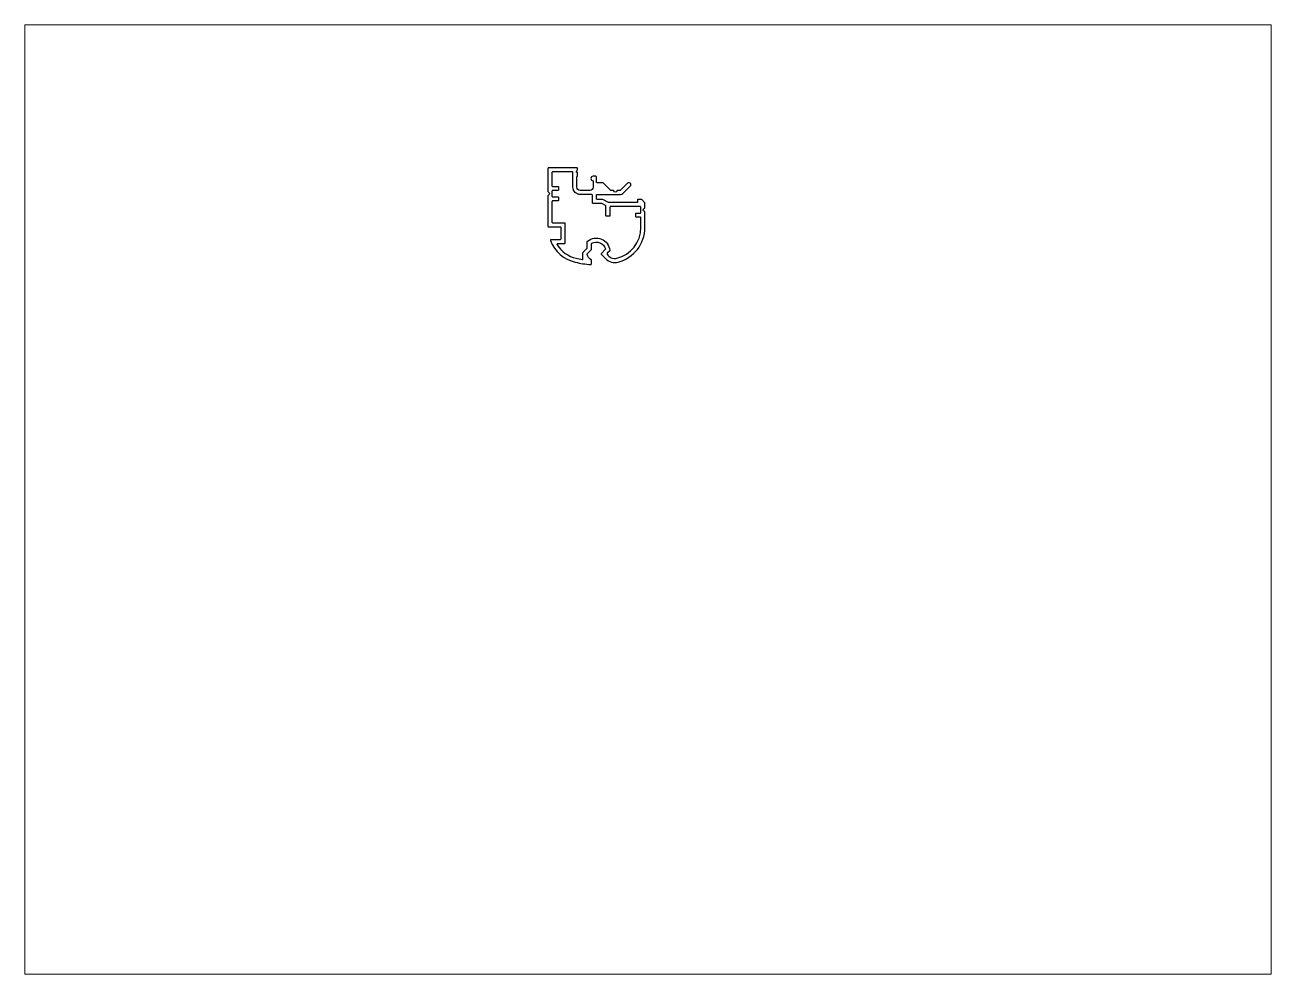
# Paper-space layout 'Layout1' of a CAD drawing. Extents: x 27 to 240, y 20 to 183.
# The model-space entities are those that its viewports show. They can reach past a viewport. Long polylines and large blocks are cut down to what shows.
import ezdxf

# ---------------------------------------------------------------- set-up
doc = ezdxf.new("R2010")
doc.units = 0
doc.header["$LTSCALE"] = 15
doc.layers.get('0').update_dxf_attribs({"linetype": 'CONTINUOUS'})

msp = doc.modelspace()

# ---------------------------------------------------------------- linework, layer by layer
at = {"color": 0, "linetype": 'CONTINUOUS', "ltscale": 0.05}
for points in [[(176.48, 223.24), (174.73, 223.24, -0.414214), (174.53, 223.44), (174.53, 224.54, -0.414214), (174.73, 224.74), (182.03, 224.74, 0.198912), (182.74, 225.03), (185.03, 227.32, 1), (184.15, 228.21), (181.99, 226.05, -0.198912), (181.85, 225.99), (181.1, 225.99, 0.331679), (180.91, 225.85, -0.745356), (179.95, 225.85, 0.331679), (179.76, 225.99), (179.01, 225.99, -0.198912), (178.87, 226.05), (176.59, 228.33, 0.198912), (176.45, 228.39), (174.73, 228.39, -0.414214), (174.53, 228.59), (174.53, 230.19, 0.414214), (174.33, 230.39), (173.53, 230.39, 1), (173.53, 228.99), (173.53, 226.99, -0.414214), (172.53, 225.99), (169.53, 225.99, -0.414214), (168.53, 226.99), (168.53, 230.23, -0.131652), (168.56, 230.33), (168.7, 230.58, 0.131652), (168.73, 230.68), (168.73, 231.43, 0.414214), (168.53, 231.63), (168.23, 231.63), (168.7, 232.44, 0.131653), (168.73, 232.54), (168.73, 232.79, 0.414214), (168.53, 232.99), (159.73, 232.99, 0.414214), (159.53, 232.79), (159.53, 225.66, 0.332135), (159.68, 225.47, -0.745101), (159.68, 224.51, 0.331679), (159.53, 224.32), (159.53, 214.94, 0.414214), (159.73, 214.74), (163.33, 214.74, -0.414214), (163.53, 214.54), (163.53, 210.94, -0.414214), (163.33, 210.74), (160.48, 210.74, 0.528318), (160.29, 210.47, 0.245043), (167.98, 203.77, 0.043248), (172.76, 203.05, 0.432877), (172.97, 203.25), (172.97, 204.39, 0.252102), (172.88, 204.55, -0.17333), (171.67, 206.16, -0.278904), (171.72, 206.37), (172.92, 207.56, 0.198912), (172.97, 207.7), (172.97, 209.48, -0.278645), (173.08, 209.66, -0.468344), (177.34, 207.9, -0.278904), (177.29, 207.7), (176.07, 206.48, 0.414214), (176.07, 206.2), (177.42, 204.85, 0.267383), (181.27, 203.82, 0.342828), (189.53, 214.49), (189.53, 219.32, 0.331679), (189.39, 219.51, -0.745356), (189.39, 220.47, 0.331679), (189.53, 220.66), (189.53, 222.16, 0.198912), (189.47, 222.3), (188.59, 223.18, 0.198913), (188.45, 223.24), (187.48, 223.24, 0.414214), (187.28, 223.04), (187.28, 222.44, -0.414214), (187.08, 222.24), (178.34, 222.24, -0.130678), (178.24, 222.27), (176.58, 223.21, 0.130678)], [(160.98, 231.74, 0.414214), (160.78, 231.54), (160.78, 227.44, 0.414214), (160.98, 227.24), (162.58, 227.24, -0.414214), (162.78, 227.04), (162.78, 226.19, -0.414214), (162.58, 225.99), (160.98, 225.99, 0.414214), (160.78, 225.79), (160.78, 224.19, 0.414214), (160.98, 223.99), (162.58, 223.99, -0.414214), (162.78, 223.79), (162.78, 222.94, -0.414214), (162.58, 222.74), (160.98, 222.74, 0.414214), (160.78, 222.54), (160.78, 216.19, 0.414214), (160.98, 215.99), (164.58, 215.99, -0.414214), (164.78, 215.79), (164.78, 209.69, -0.414214), (164.58, 209.49), (162.52, 209.49, 0.594221), (162.35, 209.18, 0.192068), (168.27, 204.98, 0.017925), (170.15, 204.6, 0.463257), (170.38, 204.8), (170.38, 206.72, -0.198912), (170.44, 206.86), (171.67, 208.08, 0.198912), (171.72, 208.22), (171.72, 210.15, -0.225973), (171.8, 210.3, -0.595463), (178.7, 207.45, -0.226172), (178.65, 207.28), (177.9, 206.54, 0.3406), (177.87, 206.3, 0.328172), (180.86, 205, 0.343651), (188.28, 214.49), (188.28, 217.54, 0.414214), (188.08, 217.74), (186.91, 217.74, -0.414214), (186.71, 217.94), (186.71, 218.79, -0.414214), (186.91, 218.99), (188.08, 218.99, 0.414214), (188.28, 219.19), (188.28, 220.79, 0.414214), (188.08, 220.99), (178.91, 220.99, 0.414214), (178.71, 220.79), (178.71, 218.19, -0.414214), (178.51, 217.99), (177.66, 217.99, -0.414214), (177.46, 218.19), (177.46, 221.15, 0.268976), (177.36, 221.33), (176.25, 221.96, 0.130678), (176.15, 221.99), (173.48, 221.99, -0.414214), (173.28, 222.19), (173.28, 224.54, 0.414214), (173.08, 224.74), (169.53, 224.74, -0.414214), (167.28, 226.99), (167.28, 231.54, 0.414214), (167.08, 231.74)]]:
    msp.add_lwpolyline(points, format="xyb", close=True, dxfattribs=at)

psp = doc.layouts.get("Layout1")

# ---------------------------------------------------------------- viewports
at = {"layer": '0', "color": 0, "linetype": 'BYBLOCK', "ltscale": 0.05}
psp.add_viewport(center=(133.35, 101.6), size=(213.36, 162.56), view_center_point=(190.51, 130.3), view_height=293.8955, dxfattribs=at)

doc.saveas('drawing.dxf')
